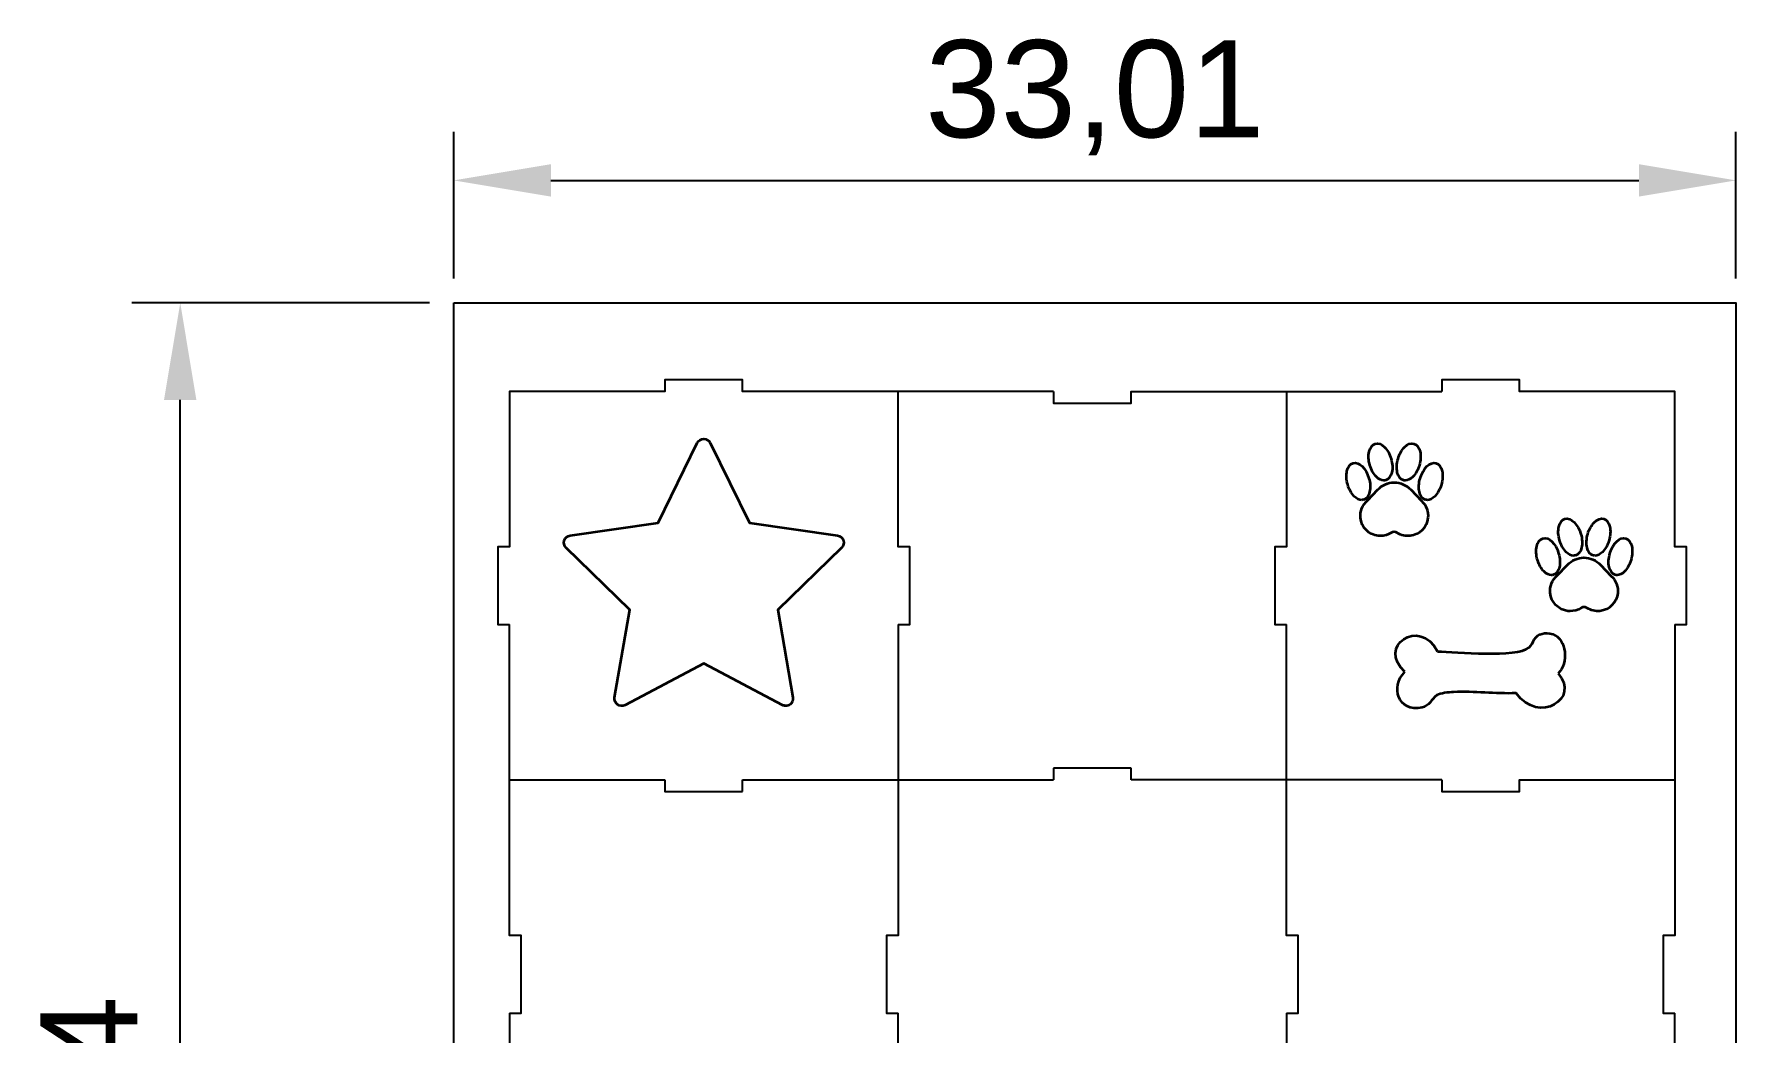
# Model space of a CAD drawing. Header units: centimetres. Extents: x 1688 to 1995, y 2111 to 2191.
# Drawn here: x 1951.1 to 1994.91, y 2165.11 to 2190.82 of the extents above; entities that cross this region are included whole.
import ezdxf

# ---------------------------------------------------------------- set-up
doc = ezdxf.new("R2010")
doc.units = ezdxf.units.CM
doc.layers.add('PDF_Capa 1', color=7, linetype='Continuous', true_color=0xc80000)
doc.styles.get("Standard").update_dxf_attribs({"font": 'arial.ttf'})
doc.dimstyles.new('ISO-25', dxfattribs={"dimtxt": 2.5, "dimasz": 2.5, "dimexe": 1.25, "dimexo": 0.625, "dimtad": 1, "dimtxsty": 'Standard', "dimcen": 2.5, "dimadec": 0, "dimazin": 0, "dimtfac": 1, "dimtmove": 0, "dimatfit": 3, "dimfxl": 1, "dimarcsym": 0})

# ---------------------------------------------------------------- blocks, each defined once
blk = doc.blocks.new('*D15')
at = {"color": 0, "lineweight": -2, "transparency": 16777216}
for p, q in [((1961.908, 2184.527), (1961.908, 2188.304)), ((1994.913, 2184.527), (1994.913, 2188.304)), ((1964.408, 2187.054), (1992.413, 2187.054))]:
    blk.add_line(p, q, dxfattribs=at)
at = {"color": 0, "transparency": 16777216}
for points in [[(1964.408, 2187.471), (1964.408, 2186.637), (1961.908, 2187.054)], [(1992.413, 2187.471), (1992.413, 2186.637), (1994.913, 2187.054)]]:
    blk.add_solid(points, dxfattribs=at)
at = {"layer": 'Defpoints', "color": 0, "transparency": 16777216}
for p in [(1994.913, 2187.054), (1961.908, 2183.902), (1994.913, 2183.902)]:
    blk.add_point(p, dxfattribs=at)
at = {"color": 0, "transparency": 16777216, "insert": (1978.411, 2189.181), "char_height": 2.5, "attachment_point": 5}
blk.add_mtext('33,01', dxfattribs=at)
blk = doc.blocks.new('*D16')
at = {"color": 0, "lineweight": -2, "transparency": 16777216}
for p, q in [((1961.283, 2183.902), (1953.616, 2183.902)), ((1954.866, 2141.966), (1954.866, 2181.402)), ((1961.283, 2139.466), (1953.616, 2139.466))]:
    blk.add_line(p, q, dxfattribs=at)
at = {"color": 0, "transparency": 16777216}
for points in [[(1954.449, 2181.402), (1955.282, 2181.402), (1954.866, 2183.902)], [(1954.449, 2141.966), (1955.282, 2141.966), (1954.866, 2139.466)]]:
    blk.add_solid(points, dxfattribs=at)
at = {"layer": 'Defpoints', "color": 0, "transparency": 16777216}
for p in [(1954.866, 2183.902), (1961.908, 2183.902), (1961.908, 2139.466)]:
    blk.add_point(p, dxfattribs=at)
at = {"color": 0, "transparency": 16777216, "insert": (1952.743, 2161.684), "char_height": 2.5, "attachment_point": 5, "rotation": 90}
blk.add_mtext('44,44', dxfattribs=at)

msp = doc.modelspace()

# ---------------------------------------------------------------- linework, layer by layer
msp.add_lwpolyline([(1961.908, 2183.902), (1994.913, 2183.902), (1994.913, 2139.466), (1961.908, 2139.466)], close=True)
at = {"layer": 'PDF_Capa 1'}
msp.add_line((1987.343, 2171.619), (1979.343, 2171.619), dxfattribs=at)
for points in [[(1977.343, 2181.619), (1969.343, 2181.619), (1969.343, 2181.919), (1967.343, 2181.919), (1967.343, 2181.619), (1963.343, 2181.619), (1963.343, 2177.619), (1963.043, 2177.619), (1963.043, 2175.619), (1963.343, 2175.619)], [(1993.343, 2175.619), (1993.643, 2175.619), (1993.643, 2177.619), (1993.343, 2177.619), (1993.343, 2181.619), (1989.343, 2181.619), (1989.343, 2181.919), (1987.343, 2181.919), (1987.343, 2181.619)], [(1973.343, 2175.619), (1973.643, 2175.619), (1973.643, 2177.619), (1973.343, 2177.619), (1973.343, 2181.619)], [(1977.343, 2181.619), (1977.343, 2181.319), (1979.343, 2181.319), (1979.343, 2181.619), (1987.343, 2181.619)], [(1983.343, 2181.619), (1983.343, 2177.619), (1983.043, 2177.619), (1983.043, 2175.619), (1983.343, 2175.619)], [(1963.343, 2165.619), (1963.643, 2165.619), (1963.643, 2167.619), (1963.343, 2167.619), (1963.343, 2175.619)], [(1973.343, 2175.619), (1973.343, 2167.619), (1973.043, 2167.619), (1973.043, 2165.619), (1973.343, 2165.619)], [(1983.343, 2165.619), (1983.643, 2165.619), (1983.643, 2167.619), (1983.343, 2167.619), (1983.343, 2175.619)], [(1993.343, 2175.619), (1993.343, 2167.619), (1993.043, 2167.619), (1993.043, 2165.619), (1993.343, 2165.619)], [(1977.343, 2171.919), (1977.343, 2171.619)], [(1979.343, 2171.919), (1977.343, 2171.919)], [(1979.343, 2171.619), (1979.343, 2171.919)], [(1963.343, 2171.619), (1967.343, 2171.619)], [(1967.343, 2171.619), (1967.343, 2171.319), (1969.343, 2171.319)], [(1969.343, 2171.319), (1969.343, 2171.619)], [(1969.343, 2171.619), (1977.343, 2171.619)], [(1987.343, 2171.619), (1987.343, 2171.319), (1989.343, 2171.319), (1989.343, 2171.619), (1993.343, 2171.619)], [(1963.343, 2165.619), (1963.343, 2157.619), (1963.043, 2157.619), (1963.043, 2155.619), (1963.343, 2155.619), (1963.343, 2151.619), (1967.343, 2151.619), (1967.343, 2151.319), (1969.343, 2151.319), (1969.343, 2151.619), (1977.343, 2151.619)], [(1973.343, 2155.619), (1973.643, 2155.619), (1973.643, 2157.619), (1973.343, 2157.619), (1973.343, 2165.619)], [(1983.343, 2165.619), (1983.343, 2157.619), (1983.043, 2157.619), (1983.043, 2155.619), (1983.343, 2155.619)], [(1987.343, 2151.619), (1987.343, 2151.319), (1989.343, 2151.319), (1989.343, 2151.619), (1993.343, 2151.619), (1993.343, 2155.619), (1993.643, 2155.619), (1993.643, 2157.619), (1993.343, 2157.619), (1993.343, 2165.619)]]:
    msp.add_lwpolyline(points, dxfattribs=at)
at = {"layer": 'PDF_Capa 1', "color": 12, "lineweight": 35, "true_color": 0xbe0000}
msp.add_lwpolyline([(1964.797, 2177.597, -0.285315), (1964.751, 2177.787, -0.285214), (1964.9, 2177.913), (1967.165, 2178.242), (1968.177, 2180.295, -0.285632), (1968.343, 2180.398, -0.285502), (1968.509, 2180.295), (1969.522, 2178.242), (1971.786, 2177.913, -0.285309), (1971.936, 2177.787, -0.285243), (1971.889, 2177.597), (1970.25, 2175.999), (1970.637, 2173.743, -0.28523), (1970.563, 2173.562, -0.158526), (1970.455, 2173.527, -0.121447), (1970.369, 2173.548), (1968.343, 2174.614), (1966.318, 2173.548, -0.285348), (1966.123, 2173.562, -0.285277), (1966.049, 2173.743), (1966.436, 2175.999)], format="xyb", close=True, dxfattribs=at)
at = {"layer": 'PDF_Capa 1', "color": 1, "lineweight": 35, "true_color": 0xff0909}
for points in [[(1985.703, 2177.903, -0.355332), (1985.247, 2178.37, -0.243791), (1985.427, 2178.814), (1985.693, 2179.093, -0.208439), (1986.117, 2179.277, -0.208444), (1986.541, 2179.093), (1986.821, 2178.801, -0.243252), (1986.985, 2178.363, -0.349976), (1986.529, 2177.903, -0.173966), (1986.195, 2177.98, 0.306484), (1986.037, 2177.98, -0.140529), (1985.761, 2177.9)], [(1990.587, 2175.968, -0.355332), (1990.131, 2176.435, -0.243791), (1990.311, 2176.879), (1990.577, 2177.159, -0.208439), (1991.001, 2177.342, -0.208444), (1991.426, 2177.159), (1991.705, 2176.866, -0.243252), (1991.869, 2176.428, -0.349976), (1991.413, 2175.968, -0.173966), (1991.079, 2176.045, 0.306484), (1990.921, 2176.045, -0.140529), (1990.645, 2175.965)]]:
    msp.add_lwpolyline(points, format="xyb", dxfattribs=at)
for points in [[(1985.488, 2179.724), (1985.452, 2179.846), (1985.446, 2179.968), (1985.468, 2180.071)], [(1985.468, 2180.071), (1985.494, 2180.181), (1985.549, 2180.252), (1985.626, 2180.274)], [(1985.626, 2180.274), (1985.703, 2180.297), (1985.786, 2180.264), (1985.867, 2180.187)], [(1985.867, 2180.187), (1985.941, 2180.113), (1986.002, 2180.007), (1986.037, 2179.885)], [(1986.214, 2179.885), (1986.249, 2180.007), (1986.31, 2180.113), (1986.384, 2180.187)], [(1986.384, 2180.187), (1986.461, 2180.264), (1986.548, 2180.297), (1986.625, 2180.274)], [(1986.625, 2180.274), (1986.702, 2180.252), (1986.757, 2180.181), (1986.782, 2180.071)], [(1986.782, 2180.071), (1986.805, 2179.972), (1986.799, 2179.846), (1986.763, 2179.724)], [(1984.919, 2179.222), (1984.884, 2179.344), (1984.877, 2179.467), (1984.9, 2179.57)], [(1984.9, 2179.57), (1984.925, 2179.679), (1984.98, 2179.75), (1985.057, 2179.772)], [(1985.057, 2179.772), (1985.211, 2179.817), (1985.391, 2179.647), (1985.465, 2179.383)], [(1985.658, 2179.422), (1985.584, 2179.496), (1985.523, 2179.602), (1985.488, 2179.724)], [(1986.037, 2179.885), (1986.072, 2179.763), (1986.079, 2179.64), (1986.056, 2179.537)], [(1986.195, 2179.537), (1986.172, 2179.637), (1986.178, 2179.763), (1986.214, 2179.885)], [(1986.763, 2179.724), (1986.728, 2179.602), (1986.667, 2179.496), (1986.593, 2179.422)], [(1986.782, 2179.383), (1986.86, 2179.647), (1987.039, 2179.817), (1987.19, 2179.772)], [(1987.19, 2179.772), (1987.268, 2179.75), (1987.322, 2179.679), (1987.348, 2179.57)], [(1987.348, 2179.57), (1987.37, 2179.47), (1987.364, 2179.344), (1987.329, 2179.222)], [(1985.089, 2178.92), (1985.015, 2178.994), (1984.954, 2179.1), (1984.919, 2179.222)], [(1985.465, 2179.383), (1985.501, 2179.261), (1985.507, 2179.139), (1985.484, 2179.036)], [(1985.848, 2179.328), (1985.783, 2179.328), (1985.719, 2179.36), (1985.658, 2179.422)], [(1985.899, 2179.335), (1985.88, 2179.328), (1985.864, 2179.328), (1985.848, 2179.328)], [(1986.056, 2179.537), (1986.031, 2179.428), (1985.976, 2179.357), (1985.899, 2179.335)], [(1986.352, 2179.335), (1986.275, 2179.357), (1986.22, 2179.428), (1986.195, 2179.537)], [(1986.4, 2179.328), (1986.384, 2179.328), (1986.368, 2179.331), (1986.352, 2179.335)], [(1986.593, 2179.422), (1986.529, 2179.36), (1986.464, 2179.328), (1986.4, 2179.328)], [(1986.763, 2179.036), (1986.741, 2179.135), (1986.747, 2179.261), (1986.782, 2179.383)], [(1987.329, 2179.222), (1987.293, 2179.1), (1987.232, 2178.994), (1987.158, 2178.92)], [(1985.279, 2178.826), (1985.215, 2178.826), (1985.15, 2178.859), (1985.089, 2178.92)], [(1985.327, 2178.833), (1985.311, 2178.83), (1985.295, 2178.826), (1985.279, 2178.826)], [(1985.484, 2179.036), (1985.459, 2178.926), (1985.404, 2178.855), (1985.327, 2178.833)], [(1986.921, 2178.833), (1986.843, 2178.855), (1986.789, 2178.926), (1986.763, 2179.036)], [(1986.969, 2178.826), (1986.953, 2178.826), (1986.937, 2178.83), (1986.921, 2178.833)], [(1987.158, 2178.92), (1987.101, 2178.859), (1987.033, 2178.826), (1986.969, 2178.826)], [(1990.352, 2178.136), (1990.378, 2178.246), (1990.433, 2178.317), (1990.51, 2178.339)], [(1990.51, 2178.339), (1990.587, 2178.362), (1990.671, 2178.329), (1990.751, 2178.252)], [(1991.268, 2178.252), (1991.345, 2178.329), (1991.432, 2178.362), (1991.509, 2178.339)], [(1991.509, 2178.339), (1991.586, 2178.317), (1991.641, 2178.246), (1991.666, 2178.136)], [(1985.761, 2177.9), (1985.741, 2177.9), (1985.722, 2177.9), (1985.703, 2177.903)], [(1989.784, 2177.635), (1989.809, 2177.744), (1989.864, 2177.815), (1989.941, 2177.837)], [(1989.941, 2177.837), (1990.095, 2177.882), (1990.275, 2177.712), (1990.349, 2177.448)], [(1990.372, 2177.789), (1990.336, 2177.911), (1990.33, 2178.034), (1990.352, 2178.136)], [(1990.751, 2178.252), (1990.825, 2178.178), (1990.886, 2178.072), (1990.921, 2177.95)], [(1990.921, 2177.95), (1990.956, 2177.828), (1990.963, 2177.705), (1990.94, 2177.602)], [(1991.079, 2177.602), (1991.056, 2177.702), (1991.062, 2177.828), (1991.098, 2177.95)], [(1991.098, 2177.95), (1991.133, 2178.072), (1991.194, 2178.178), (1991.268, 2178.252)], [(1991.666, 2178.136), (1991.689, 2178.037), (1991.683, 2177.911), (1991.647, 2177.789)], [(1991.666, 2177.448), (1991.744, 2177.712), (1991.923, 2177.882), (1992.075, 2177.837)], [(1992.075, 2177.837), (1992.152, 2177.815), (1992.206, 2177.744), (1992.232, 2177.635)], [(1989.803, 2177.287), (1989.768, 2177.409), (1989.761, 2177.532), (1989.784, 2177.635)], [(1990.349, 2177.448), (1990.385, 2177.326), (1990.391, 2177.204), (1990.368, 2177.101)], [(1990.542, 2177.487), (1990.468, 2177.561), (1990.407, 2177.667), (1990.372, 2177.789)], [(1990.732, 2177.393), (1990.667, 2177.393), (1990.603, 2177.426), (1990.542, 2177.487)], [(1990.783, 2177.4), (1990.764, 2177.393), (1990.748, 2177.393), (1990.732, 2177.393)], [(1990.94, 2177.602), (1990.915, 2177.493), (1990.86, 2177.422), (1990.783, 2177.4)], [(1991.236, 2177.4), (1991.159, 2177.422), (1991.104, 2177.493), (1991.079, 2177.602)], [(1991.284, 2177.393), (1991.268, 2177.393), (1991.252, 2177.397), (1991.236, 2177.4)], [(1991.477, 2177.487), (1991.413, 2177.426), (1991.348, 2177.393), (1991.284, 2177.393)], [(1991.647, 2177.789), (1991.612, 2177.667), (1991.551, 2177.561), (1991.477, 2177.487)], [(1991.647, 2177.101), (1991.625, 2177.2), (1991.631, 2177.326), (1991.666, 2177.448)], [(1992.232, 2177.635), (1992.254, 2177.535), (1992.248, 2177.409), (1992.213, 2177.287)], [(1989.973, 2176.985), (1989.899, 2177.059), (1989.838, 2177.165), (1989.803, 2177.287)], [(1990.163, 2176.892), (1990.099, 2176.892), (1990.034, 2176.924), (1989.973, 2176.985)], [(1990.368, 2177.101), (1990.343, 2176.991), (1990.288, 2176.92), (1990.211, 2176.898)], [(1991.805, 2176.898), (1991.728, 2176.92), (1991.673, 2176.991), (1991.647, 2177.101)], [(1992.042, 2176.985), (1991.985, 2176.924), (1991.917, 2176.892), (1991.853, 2176.892)], [(1992.213, 2177.287), (1992.177, 2177.165), (1992.116, 2177.059), (1992.042, 2176.985)], [(1990.211, 2176.898), (1990.195, 2176.895), (1990.179, 2176.892), (1990.163, 2176.892)], [(1991.853, 2176.892), (1991.837, 2176.892), (1991.821, 2176.895), (1991.805, 2176.898)], [(1990.645, 2175.965), (1990.626, 2175.965), (1990.606, 2175.965), (1990.587, 2175.968)]]:
    msp.add_open_spline(points, degree=3, dxfattribs=at)
at = {"layer": 'PDF_Capa 1', "color": 12, "lineweight": 35, "true_color": 0xdf0000}
for points in [[(1986.392, 2174.399), (1985.651, 2175.063), (1986.775, 2175.818), (1987.233, 2174.93)], [(1989.586, 2175.03), (1989.651, 2175.092), (1989.692, 2175.156), (1989.717, 2175.238)], [(1989.717, 2175.238), (1989.817, 2175.391), (1990.005, 2175.433), (1990.195, 2175.368)], [(1990.195, 2175.368), (1990.566, 2175.242), (1990.61, 2174.627), (1990.334, 2174.36)], [(1987.233, 2174.93), (1987.702, 2174.92), (1989.266, 2174.754), (1989.586, 2175.03)], [(1986.832, 2173.483), (1986.221, 2173.354), (1986, 2174.022), (1986.392, 2174.399)], [(1990.334, 2174.36), (1990.919, 2173.728), (1989.843, 2173.032), (1989.254, 2173.852)], [(1987.642, 2173.883), (1987.507, 2173.874), (1987.312, 2173.857), (1987.21, 2173.798)], [(1989.254, 2173.852), (1988.718, 2173.833), (1988.175, 2173.905), (1987.642, 2173.883)], [(1987.21, 2173.798), (1987.074, 2173.692), (1987.012, 2173.526), (1986.832, 2173.483)]]:
    msp.add_open_spline(points, degree=3, dxfattribs=at)

# ---------------------------------------------------------------- dimensions: what is measured, and where the dimension line sits
dim = msp.add_linear_dim(base=(1994.9132, 2187.0538), p1=(1961.9081, 2183.9023), p2=(1994.9132, 2183.9023), dimstyle='ISO-25')
dim.commit()
dim.dimension.update_dxf_attribs({"geometry": '*D15', "text_midpoint": (1978.4106, 2189.1812)})
dim = msp.add_linear_dim(base=(1954.866, 2183.902), p1=(1961.908, 2139.466), p2=(1961.908, 2183.902), angle=90, dimstyle='ISO-25')
dim.commit()
dim.dimension.update_dxf_attribs({"geometry": '*D16', "text_midpoint": (1952.743, 2161.684)})

doc.saveas('drawing.dxf')
